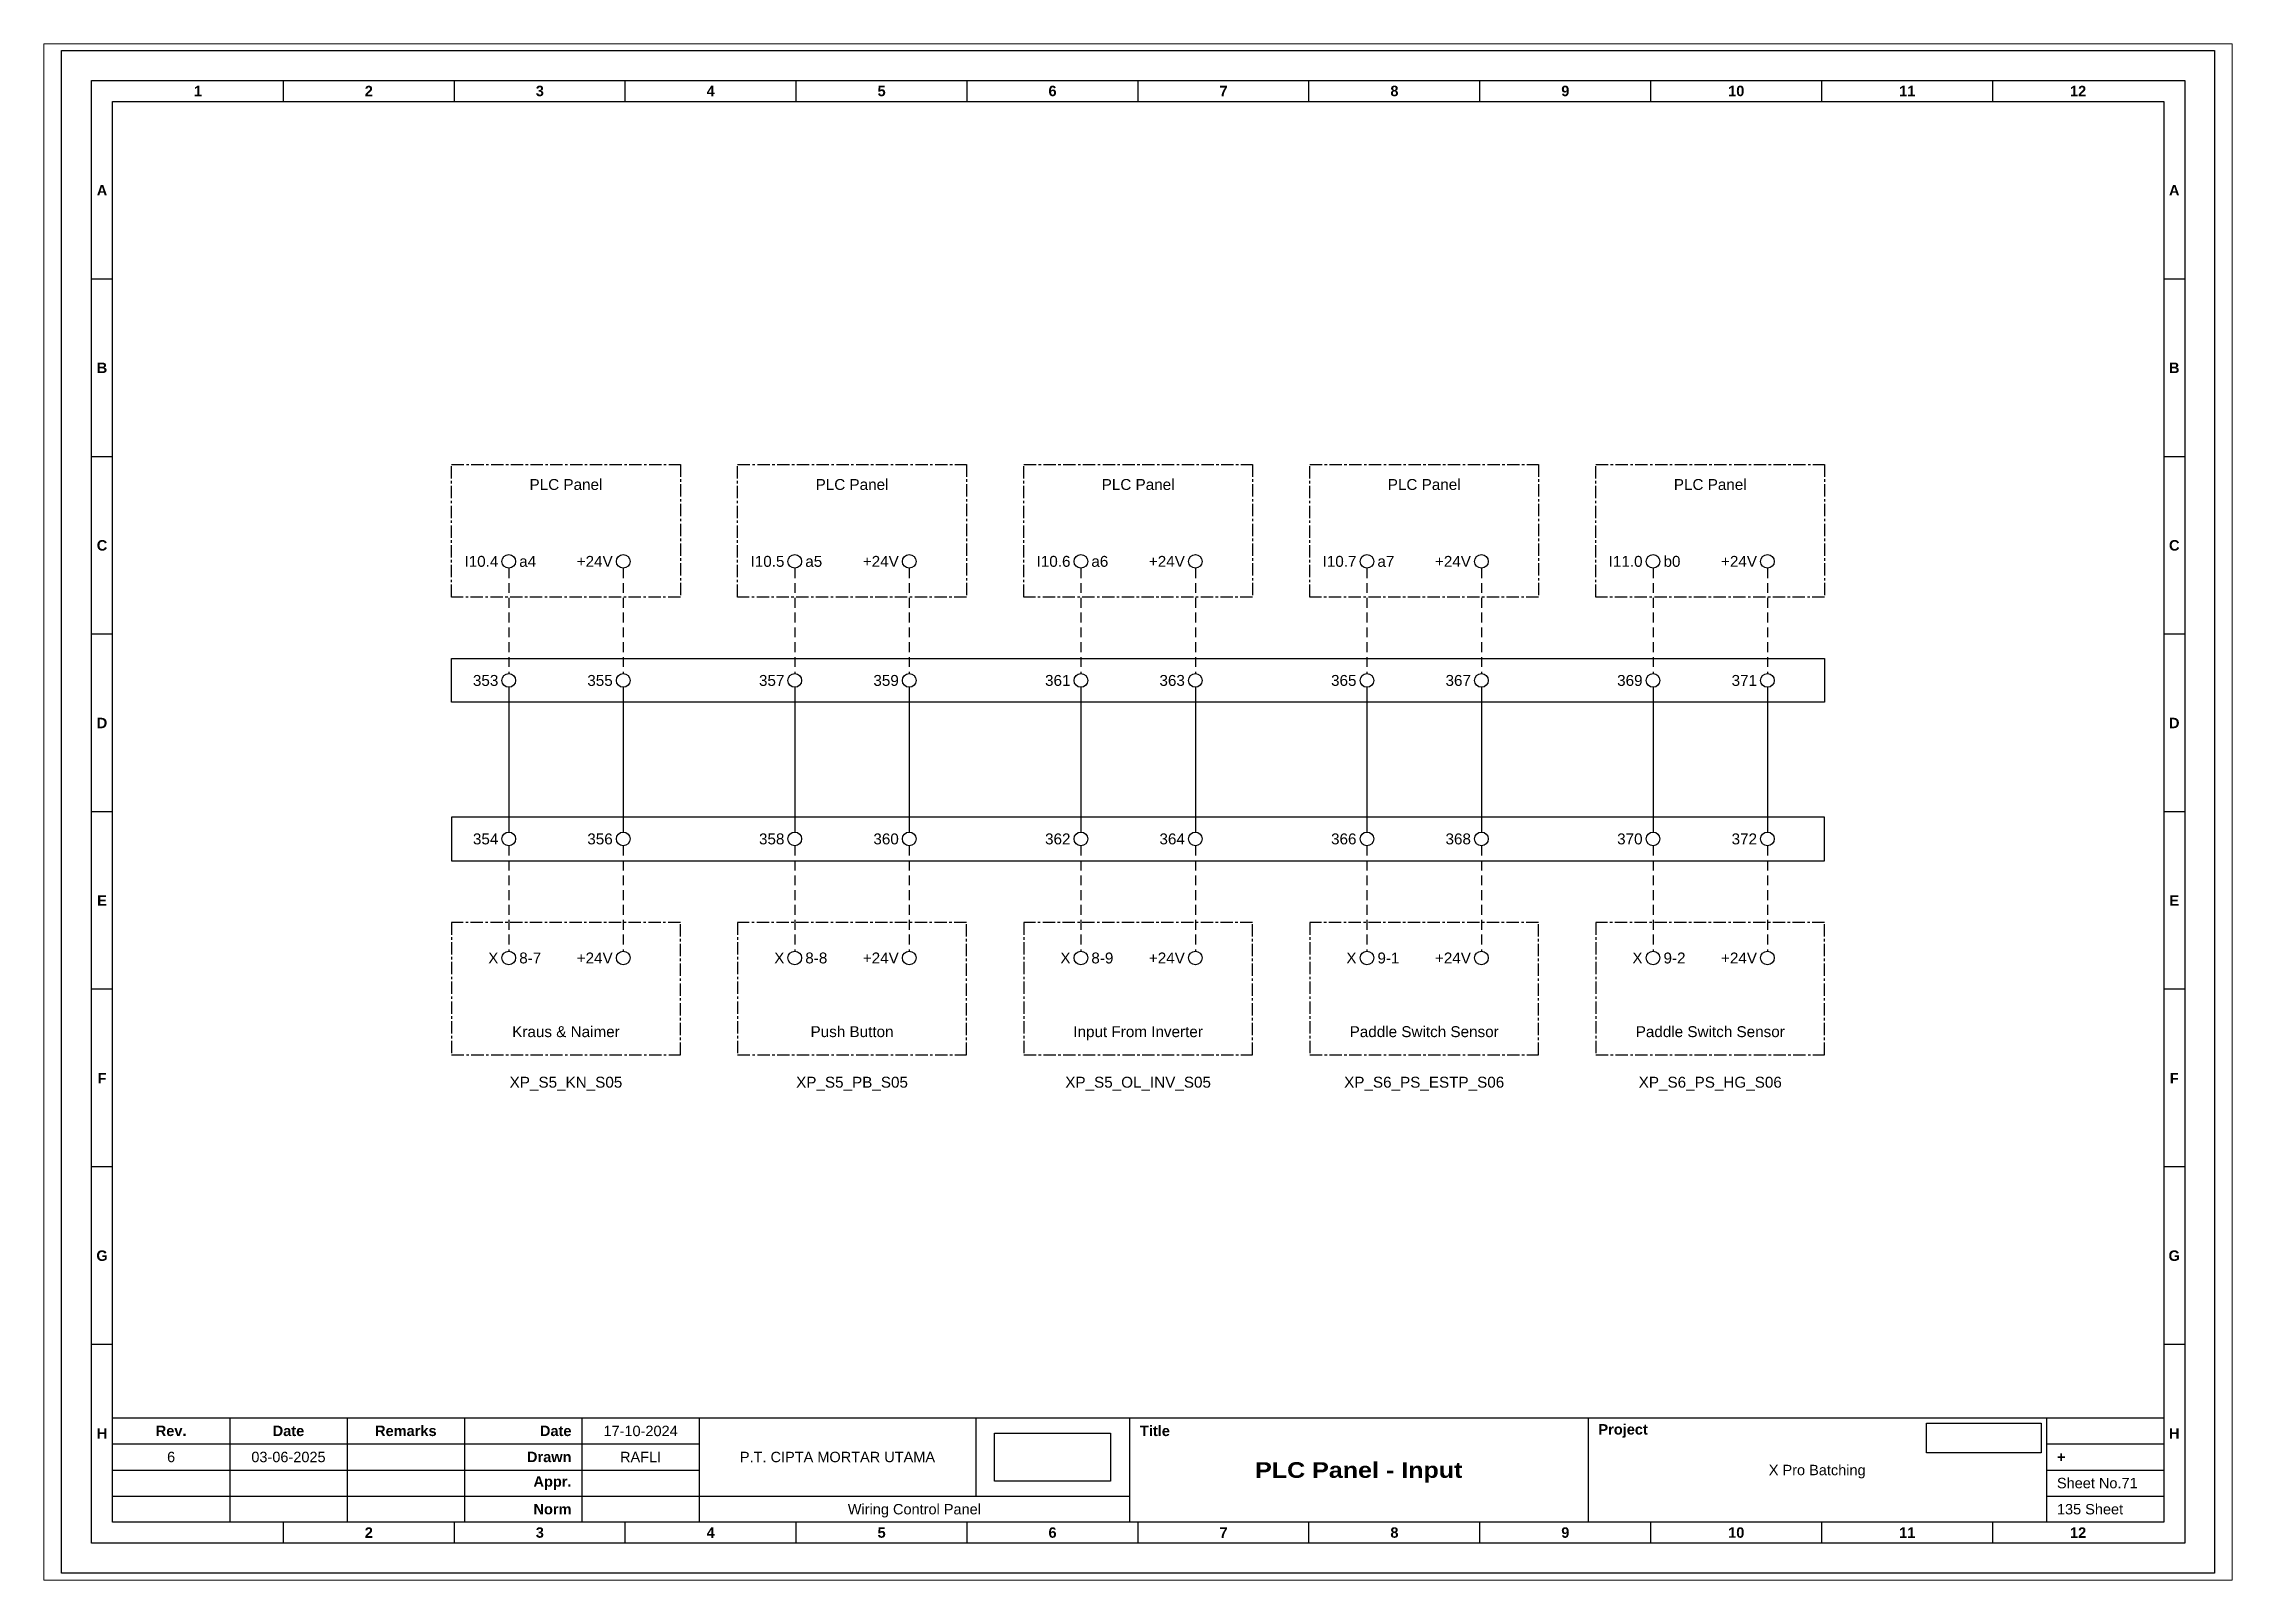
# Paper-space layout '71' of a CAD drawing. Header units: millimetres. Extents: x 0 to 291, y 0 to 204.
# The model-space entities are those that its viewports show. They can reach past a viewport. Long polylines and large blocks are cut down to what shows.
import ezdxf
from ezdxf.enums import TextEntityAlignment as Align

# ---------------------------------------------------------------- set-up
doc = ezdxf.new("R2010")
doc.units = ezdxf.units.MM
doc.linetypes.add('CENTER', pattern=[50.8, 31.75, -6.35, 6.35, -6.35])
doc.linetypes.add('HIDDEN', pattern=[9.525, 6.35, -3.175])
doc.layers.add('MU', color=7, linetype='Continuous', true_color=0xfefefe)
doc.styles.add('Bold', font='ariblk.ttf', dxfattribs={"height": 25.4})
doc.styles.get("Standard").update_dxf_attribs({"font": 'arial.ttf'})
picture_1 = doc.add_image_def('image1.png', size_in_pixel=(2048, 847))
picture_2 = doc.add_image_def('image2.png', size_in_pixel=(2092, 542))

# ---------------------------------------------------------------- blocks, each defined once
blk = doc.blocks.new('KOP MU PROJECT')
at = {"color": 6, "ltscale": 50}
for p, q in [((27.74, 184.05), (27.74, 186.66)), ((49.13, 184.05), (49.13, 186.66)), ((70.51, 184.05), (70.51, 186.66)), ((91.89, 184.05), (91.89, 186.66)), ((113.27, 184.05), (113.27, 186.66)), ((134.66, 184.05), (134.66, 186.66)), ((156.04, 184.05), (156.04, 186.66)), ((177.42, 184.05), (177.42, 186.66)), ((198.8, 184.05), (198.8, 186.66)), ((220.19, 184.05), (220.19, 186.66)), ((241.57, 184.05), (241.57, 186.66)), ((6.36, 161.84), (3.75, 161.84)), ((265.59, 161.84), (262.98, 161.84)), ((6.36, 139.63), (3.75, 139.63)), ((265.59, 139.63), (262.98, 139.63)), ((6.36, 117.42), (3.75, 117.42)), ((265.59, 117.42), (262.98, 117.42)), ((6.36, 95.22), (3.75, 95.22)), ((265.59, 95.22), (262.98, 95.22)), ((6.36, 73.01), (3.75, 73.01)), ((265.59, 73.01), (262.98, 73.01)), ((6.36, 50.8), (3.75, 50.8)), ((265.59, 50.8), (262.98, 50.8)), ((6.36, 28.59), (3.75, 28.59)), ((265.59, 28.59), (262.98, 28.59)), ((27.74, 3.75), (27.74, 6.36)), ((49.13, 3.75), (49.13, 6.36)), ((70.51, 3.75), (70.51, 6.36)), ((91.89, 3.75), (91.89, 6.36)), ((113.27, 3.75), (113.27, 6.36)), ((134.66, 3.75), (134.66, 6.36)), ((156.04, 3.75), (156.04, 6.36)), ((177.42, 3.75), (177.42, 6.36)), ((198.8, 3.75), (198.8, 6.36)), ((220.19, 3.75), (220.19, 6.36)), ((241.57, 3.75), (241.57, 6.36))]:
    blk.add_line(p, q, dxfattribs=at)
at = {"ltscale": 50}
for p, q in [((6.36, 19.41), (262.98, 19.41)), ((21.04, 19.41), (21.04, 6.36)), ((35.72, 19.41), (35.72, 6.36)), ((50.41, 19.41), (50.41, 6.36)), ((65.09, 19.41), (65.09, 6.36)), ((79.77, 19.41), (79.77, 6.36)), ((114.35, 19.41), (114.35, 9.62)), ((133.6, 19.41), (133.6, 6.36)), ((190.95, 19.41), (190.95, 6.36)), ((248.3, 19.41), (248.3, 6.36)), ((6.36, 16.15), (79.77, 16.15)), ((248.3, 16.15), (262.98, 16.15)), ((6.36, 12.89), (79.77, 12.89)), ((248.3, 12.89), (262.98, 12.89)), ((6.36, 9.62), (133.6, 9.62)), ((248.3, 9.62), (262.98, 9.62))]:
    blk.add_line(p, q, dxfattribs=at)
at = {"color": 1, "ltscale": 50}
blk.add_lwpolyline([(269.34, 0), (0, 0), (0, 190.41), (269.34, 190.41)], close=True, dxfattribs=at)
at = {"color": 6, "ltscale": 50}
for points in [[(265.59, 3.75), (3.75, 3.75), (3.75, 186.66), (265.59, 186.66)], [(262.98, 6.36), (6.36, 6.36), (6.36, 184.05), (262.98, 184.05)]]:
    blk.add_lwpolyline(points, close=True, dxfattribs=at)
at = {"ltscale": 50, "char_height": 1.305, "attachment_point": 4}
for s, width, heights, insert in [('\\pxqc;{\\fArial|b1|i0|c0|p34;1}', 21.3825, [2.51], (6.36, 185.36)), ('\\pxqc;{\\fArial|b1|i0|c0|p34;2}', 21.3825, [2.51], (27.74, 185.36)), ('\\pxqc;{\\fArial|b1|i0|c0|p34;3}', 21.3825, [2.51], (49.13, 185.36)), ('\\pxqc;{\\fArial|b1|i0|c0|p34;4}', 21.3825, [2.51], (70.51, 185.36)), ('\\pxqc;{\\fArial|b1|i0|c0|p34;5}', 21.3825, [2.51], (91.89, 185.36)), ('\\pxqc;{\\fArial|b1|i0|c0|p34;6}', 21.3825, [2.51], (113.27, 185.36)), ('\\pxqc;{\\fArial|b1|i0|c0|p34;7}', 21.3825, [2.51], (134.66, 185.36)), ('\\pxqc;{\\fArial|b1|i0|c0|p34;8}', 21.3825, [2.51], (156.04, 185.36)), ('\\pxqc;{\\fArial|b1|i0|c0|p34;9}', 21.3825, [2.51], (177.42, 185.36)), ('\\pxqc;{\\fArial|b1|i0|c0|p34;10}', 21.3825, [2.51], (198.8, 185.36)), ('\\pxqc;{\\fArial|b1|i0|c0|p34;11}', 21.3825, [2.51], (220.19, 185.36)), ('\\pxqc;{\\fArial|b1|i0|c0|p34;12}', 21.3825, [2.51], (241.57, 185.36)), ('\\pxqc;{\\fArial|b1|i0|c0|p34;A}', 2.61, [2.51], (3.75, 172.95)), ('\\pxqc;{\\fArial|b1|i0|c0|p34;A}', 2.61, [2.51], (262.98, 172.95)), ('\\pxqc;{\\fArial|b1|i0|c0|p34;B}', 2.61, [2.51], (3.75, 150.74)), ('\\pxqc;{\\fArial|b1|i0|c0|p34;B}', 2.61, [2.51], (262.98, 150.74)), ('\\pxqc;{\\fArial|b1|i0|c0|p34;C}', 2.61, [2.51], (3.75, 128.53)), ('\\pxqc;{\\fArial|b1|i0|c0|p34;C}', 2.61, [2.51], (262.98, 128.53)), ('\\pxqc;{\\fArial|b1|i0|c0|p34;D}', 2.61, [2.51], (3.75, 106.32)), ('\\pxqc;{\\fArial|b1|i0|c0|p34;D}', 2.61, [2.51], (262.98, 106.32)), ('\\pxqc;{\\fArial|b1|i0|c0|p34;E}', 2.61, [2.51], (3.75, 84.11)), ('\\pxqc;{\\fArial|b1|i0|c0|p34;E}', 2.61, [2.51], (262.98, 84.11)), ('\\pxqc;{\\fArial|b1|i0|c0|p34;F}', 2.61, [2.51], (3.75, 61.9)), ('\\pxqc;{\\fArial|b1|i0|c0|p34;F}', 2.61, [2.51], (262.98, 61.9)), ('\\pxqc;{\\fArial|b1|i0|c0|p34;G}', 2.61, [2.51], (3.75, 39.69)), ('\\pxqc;{\\fArial|b1|i0|c0|p34;G}', 2.61, [2.51], (262.98, 39.69)), ('\\pxqc;{\\fArial|b1|i0|c0|p34;H}', 2.61, [2.51], (3.75, 17.47)), ('\\pxqc;{\\fArial|b1|i0|c0|p34;Rev.}', 14.6811, [2.88], (6.36, 17.78)), ('\\pxqc;{\\fArial|b1|i0|c0|p34;Date}', 14.6811, [2.88], (21.04, 17.78)), ('\\pxqc;{\\fArial|b1|i0|c0|p34;Remarks}', 14.6811, [2.88], (35.72, 17.78)), ('\\pxqr;{\\fArial|b1|i0|c0|p34;Date}', 13.3761, [2.88], (50.41, 17.78)), ('\\pxql;{\\fArial|b1|i0|c0|p34;Title}', 50.2419, [2.88], (134.9, 17.78)), ('\\pxql;{\\fArial|b1|i0|c0|p34;Project}', 50.2419, [2.88], (192.25, 17.78)), ('\\pxqc;{\\fArial|b1|i0|c0|p34;H}', 2.61, [2.51], (262.98, 17.47)), ('\\pxqr;{\\fArial|b1|i0|c0|p34;Drawn}', 13.3761, [2.88], (50.41, 14.52)), ('\\pxql;{\\fArial|b1|i0|c0|p34;+}', 14.6811, [2.88], (249.61, 14.52)), ('\\pxqr;{\\fArial|b1|i0|c0|p34;Appr.}', 13.3761, [2.88], (50.41, 11.26)), ('\\pxqr;{\\fArial|b1|i0|c0|p34;Norm}', 13.3761, [2.88], (50.41, 7.99)), ('\\pxqc;{\\fArial|b1|i0|c0|p34;2}', 21.3825, [2.51], (27.74, 5.06)), ('\\pxqc;{\\fArial|b1|i0|c0|p34;3}', 21.3825, [2.51], (49.13, 5.06)), ('\\pxqc;{\\fArial|b1|i0|c0|p34;4}', 21.3825, [2.51], (70.51, 5.06)), ('\\pxqc;{\\fArial|b1|i0|c0|p34;5}', 21.3825, [2.51], (91.89, 5.06)), ('\\pxqc;{\\fArial|b1|i0|c0|p34;6}', 21.3825, [2.51], (113.27, 5.06)), ('\\pxqc;{\\fArial|b1|i0|c0|p34;7}', 21.3825, [2.51], (134.66, 5.06)), ('\\pxqc;{\\fArial|b1|i0|c0|p34;8}', 21.3825, [2.51], (156.04, 5.06)), ('\\pxqc;{\\fArial|b1|i0|c0|p34;9}', 21.3825, [2.51], (177.42, 5.06)), ('\\pxqc;{\\fArial|b1|i0|c0|p34;10}', 21.3825, [2.51], (198.8, 5.06)), ('\\pxqc;{\\fArial|b1|i0|c0|p34;11}', 21.3825, [2.51], (220.19, 5.06)), ('\\pxqc;{\\fArial|b1|i0|c0|p34;12}', 21.3825, [2.51], (241.57, 5.06))]:
    blk.add_mtext_dynamic_manual_height_columns(s, width=width, gutter_width=0.0326, heights=heights, dxfattribs=dict(at, insert=insert))
at = {"ltscale": 50}
for tag, p in [('DATECREATED', (72.43, 17.78)), ('REV', (13.7, 14.52)), ('REVDATE', (28.38, 14.52)), ('REMARKS', (43.06, 14.52)), ('DRAWN', (72.43, 14.52)), ('COMPANY', (97.06, 14.52)), ('APPR', (72.43, 11.26)), ('PROJECT', (219.62, 12.89)), ('NORM', (72.43, 7.99)), ('DRAWINGCATEGORY', (106.68, 7.99)), ('DESCRIPTION', (162.27, 10.03))]:
    blk.add_attdef(tag, text='', height=1.3, dxfattribs=at).set_placement(p, align=Align.MIDDLE_CENTER)
at = {"ltscale": 50, "style": 'Bold'}
blk.add_attdef('TITLE', text='', height=1.96, dxfattribs=at).set_placement((162.27, 12.89), align=Align.MIDDLE_CENTER)
at = {"ltscale": 50}
for tag, p in [('SHEETNUMBER', (249.61, 11.26)), ('TOTALSHEET', (249.61, 7.99))]:
    blk.add_attdef(tag, text='', height=1.3, dxfattribs=at).set_placement(p, align=Align.MIDDLE_LEFT)
image = blk.add_image(picture_1, insert=(116.72, 11.48), size_in_units=(14.5, 6), dxfattribs=at)
image.dxf.flags = 15
image = blk.add_image(picture_2, insert=(233.29, 15.04), size_in_units=(14.36, 3.72), dxfattribs=at)
image.dxf.flags = 15

msp = doc.modelspace()

# ---------------------------------------------------------------- linework, layer by layer
at = {"linetype": 'HIDDEN', "ltscale": 0.2}
for p, q in [((3742.76, 1404.75), (3742.76, 1390.25)), ((3758.49, 1404.75), (3758.49, 1390.25)), ((3782.09, 1404.75), (3782.09, 1390.25)), ((3797.83, 1404.75), (3797.83, 1390.25)), ((3821.43, 1404.75), (3821.43, 1390.25)), ((3837.17, 1404.75), (3837.17, 1390.25)), ((3860.77, 1404.75), (3860.77, 1390.25)), ((3876.51, 1404.75), (3876.51, 1390.25)), ((3900.11, 1404.75), (3900.11, 1390.25)), ((3915.85, 1404.75), (3915.85, 1390.25)), ((3742.76, 1366.59), (3742.76, 1352.09)), ((3758.49, 1366.59), (3758.49, 1352.09)), ((3782.09, 1366.59), (3782.09, 1352.09)), ((3797.83, 1366.59), (3797.83, 1352.09)), ((3821.43, 1366.59), (3821.43, 1352.09)), ((3837.17, 1366.59), (3837.17, 1352.09)), ((3860.77, 1366.59), (3860.77, 1352.09)), ((3876.51, 1366.59), (3876.51, 1352.09)), ((3900.11, 1366.59), (3900.11, 1352.09)), ((3915.85, 1366.59), (3915.85, 1352.09))]:
    msp.add_line(p, q, dxfattribs=at)
at = {"ltscale": 0.2}
for p, q in [((3742.76, 1388.38), (3742.76, 1368.46)), ((3758.49, 1388.38), (3758.49, 1368.46)), ((3782.09, 1388.38), (3782.09, 1368.46)), ((3797.83, 1388.38), (3797.83, 1368.46)), ((3821.43, 1388.38), (3821.43, 1368.46)), ((3837.17, 1388.38), (3837.17, 1368.46)), ((3860.77, 1388.38), (3860.77, 1368.46)), ((3876.51, 1388.38), (3876.51, 1368.46)), ((3900.11, 1388.38), (3900.11, 1368.46)), ((3915.85, 1388.38), (3915.85, 1368.46))]:
    msp.add_line(p, q, dxfattribs=at)
at = {"linetype": 'CENTER', "ltscale": 0.05}
for points in [[(3734.89, 1419.01), (3766.36, 1419.01), (3766.36, 1400.79), (3734.89, 1400.79)], [(3774.23, 1419.01), (3805.7, 1419.01), (3805.7, 1400.79), (3774.23, 1400.79)], [(3813.57, 1419.01), (3845.04, 1419.01), (3845.04, 1400.79), (3813.57, 1400.79)], [(3852.9, 1419.01), (3884.38, 1419.01), (3884.38, 1400.79), (3852.9, 1400.79)], [(3892.24, 1419.01), (3923.71, 1419.01), (3923.71, 1400.79), (3892.24, 1400.79)], [(3734.89, 1337.83), (3766.36, 1337.83), (3766.36, 1356.05), (3734.89, 1356.05)], [(3774.23, 1337.83), (3805.7, 1337.83), (3805.7, 1356.05), (3774.23, 1356.05)], [(3813.57, 1337.83), (3845.04, 1337.83), (3845.04, 1356.05), (3813.57, 1356.05)], [(3852.9, 1337.83), (3884.38, 1337.83), (3884.38, 1356.05), (3852.9, 1356.05)], [(3892.24, 1337.83), (3923.71, 1337.83), (3923.71, 1356.05), (3892.24, 1356.05)]]:
    msp.add_lwpolyline(points, close=True, dxfattribs=at)
at = {"ltscale": 0.05}
for points in [[(3734.89, 1392.32), (3923.71, 1392.32), (3923.71, 1386.31), (3734.89, 1386.31)], [(3734.89, 1364.52), (3923.71, 1364.52), (3923.71, 1370.53), (3734.89, 1370.53)]]:
    msp.add_lwpolyline(points, close=True, dxfattribs=at)
for centre in [(3742.76, 1405.69), (3758.49, 1405.69), (3782.09, 1405.69), (3797.83, 1405.69), (3821.43, 1405.69), (3837.17, 1405.69), (3860.77, 1405.69), (3876.51, 1405.69), (3900.11, 1405.69), (3915.85, 1405.69), (3742.76, 1389.32), (3758.49, 1389.32), (3782.09, 1389.32), (3797.83, 1389.32), (3821.43, 1389.32), (3837.17, 1389.32), (3860.77, 1389.32), (3876.51, 1389.32), (3900.11, 1389.32), (3915.85, 1389.32), (3742.76, 1367.53), (3758.49, 1367.53), (3782.09, 1367.53), (3797.83, 1367.53), (3821.43, 1367.53), (3837.17, 1367.53), (3860.77, 1367.53), (3876.51, 1367.53), (3900.11, 1367.53), (3915.85, 1367.53), (3742.76, 1351.16), (3758.49, 1351.16), (3782.09, 1351.16), (3797.83, 1351.16), (3821.43, 1351.16), (3837.17, 1351.16), (3860.77, 1351.16), (3876.51, 1351.16), (3900.11, 1351.16), (3915.85, 1351.16)]:
    msp.add_circle(centre, 0.938)

# ---------------------------------------------------------------- block references
at = {"xscale": 1.099296583304004, "yscale": 1.099296583304004, "zscale": 1.099296583304004}
msp.add_blockref('KOP MU PROJECT', (3681.26, 1266.59), dxfattribs=at).add_auto_attribs({'TITLE': 'PLC Panel - Input', 'PROJECT': 'X Pro Batching', 'COMPANY': 'P.T. CIPTA MORTAR UTAMA', 'DRAWINGCATEGORY': 'Wiring Control Panel', 'DRAWN': 'RAFLI', 'DATECREATED': '17-10-2024', 'REVDATE': '03-06-2025', 'REV': '6', 'SHEETNUMBER': 'Sheet No.71', 'TOTALSHEET': '135 Sheet'})

# ---------------------------------------------------------------- texts
for s, p in [('PLC Panel', (3750.62, 1417.01)), ('PLC Panel', (3789.96, 1417.01)), ('PLC Panel', (3829.3, 1417.01)), ('PLC Panel', (3868.64, 1417.01)), ('PLC Panel', (3907.98, 1417.01)), ('XP_S5_KN_S05', (3750.62, 1334.83)), ('XP_S5_PB_S05', (3789.96, 1334.83)), ('XP_S5_OL_INV_S05', (3829.3, 1334.83)), ('XP_S6_PS_ESTP_S06', (3868.64, 1334.83)), ('XP_S6_PS_HG_S06', (3907.98, 1334.83))]:
    msp.add_text(s, height=1.5).set_placement(p, align=Align.TOP_CENTER)
for s, p in [('I10.4', (3741.32, 1405.69)), ('+24V', (3757.05, 1405.69)), ('I10.5', (3780.66, 1405.69)), ('+24V', (3796.39, 1405.69)), ('I10.6', (3820, 1405.69)), ('+24V', (3835.73, 1405.69)), ('I10.7', (3859.33, 1405.69)), ('+24V', (3875.07, 1405.69)), ('I11.0', (3898.67, 1405.69)), ('+24V', (3914.41, 1405.69)), ('353', (3741.32, 1389.32)), ('355', (3757.05, 1389.32)), ('357', (3780.66, 1389.32)), ('359', (3796.39, 1389.32)), ('361', (3820, 1389.32)), ('363', (3835.73, 1389.32)), ('365', (3859.33, 1389.32)), ('367', (3875.07, 1389.32)), ('369', (3898.67, 1389.32)), ('371', (3914.41, 1389.32)), ('354', (3741.32, 1367.53)), ('356', (3757.05, 1367.53)), ('358', (3780.66, 1367.53)), ('360', (3796.39, 1367.53)), ('362', (3820, 1367.53)), ('364', (3835.73, 1367.53)), ('366', (3859.33, 1367.53)), ('368', (3875.07, 1367.53)), ('370', (3898.67, 1367.53)), ('372', (3914.41, 1367.53)), ('X', (3741.32, 1351.16)), ('+24V', (3757.05, 1351.16)), ('X', (3780.66, 1351.16)), ('+24V', (3796.39, 1351.16)), ('X', (3820, 1351.16)), ('+24V', (3835.73, 1351.16)), ('X', (3859.33, 1351.16)), ('+24V', (3875.07, 1351.16)), ('X', (3898.67, 1351.16)), ('+24V', (3914.41, 1351.16))]:
    msp.add_text(s, height=1.5).set_placement(p, align=Align.MIDDLE_RIGHT)
for s, p in [('a4', (3744.19, 1405.69)), ('a5', (3783.53, 1405.69)), ('a6', (3822.87, 1405.69)), ('a7', (3862.21, 1405.69)), ('b0', (3901.55, 1405.69)), ('8-7', (3744.19, 1351.16)), ('8-8', (3783.53, 1351.16)), ('8-9', (3822.87, 1351.16)), ('9-1', (3862.21, 1351.16)), ('9-2', (3901.55, 1351.16))]:
    msp.add_text(s, height=1.5).set_placement(p, align=Align.MIDDLE_LEFT)
for s, p in [('Kraus & Naimer', (3750.62, 1339.83)), ('Push Button', (3789.96, 1339.83)), ('Input From Inverter', (3829.3, 1339.83)), ('Paddle Switch Sensor', (3868.64, 1339.83)), ('Paddle Switch Sensor', (3907.98, 1339.83))]:
    msp.add_text(s, height=1.5).set_placement(p, align=Align.BOTTOM_CENTER)

psp = doc.layouts.new('71')

# ---------------------------------------------------------------- viewports
at = {"layer": 'MU'}
psp.add_viewport(center=(145.54, 102.16), size=(291.09, 204.3193), view_center_point=(3829.28, 1371.23), view_height=211.2463, dxfattribs=at)

doc.saveas('drawing.dxf')
